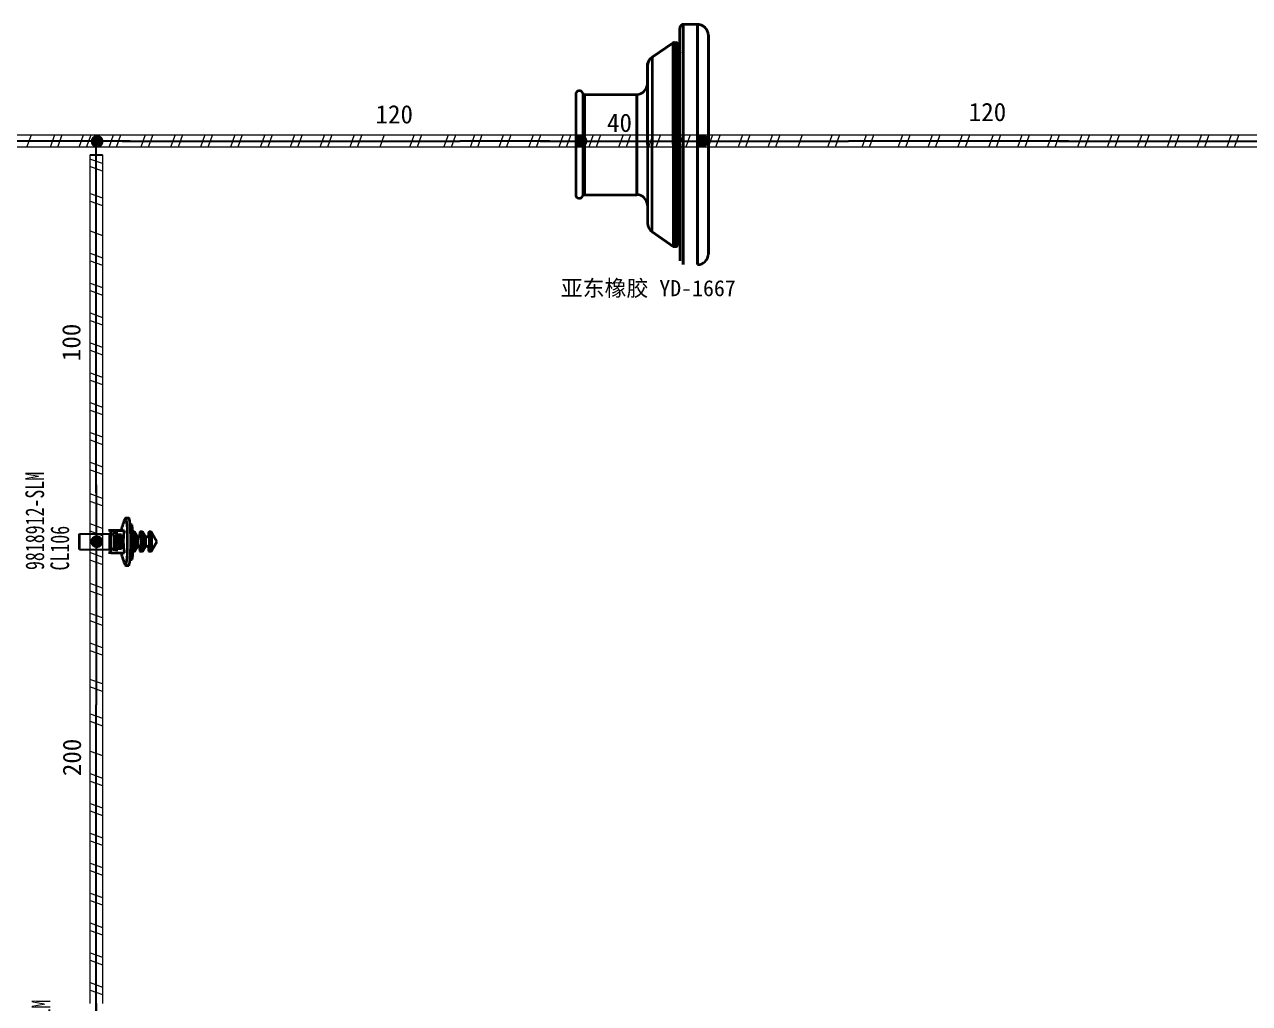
# Model space of a CAD drawing. Header units: millimetres. Extents: x 17 to 3784, y 12 to 1382.
# Drawn here: x 1559.3 to 1655.9, y 1014.8 to 1092 of the extents above; entities that cross this region are included whole.
import ezdxf

# ---------------------------------------------------------------- set-up
doc = ezdxf.new("R2010")
doc.units = ezdxf.units.MM
doc.layers.add('ENT', color=7, linetype='Continuous', lineweight=18)
doc.layers.add('粗实线层', color=7, linetype='Continuous', lineweight=35)
doc.styles.add('FangSong_GB2312_Style', font='simfang.ttf')
doc.styles.add('foton', font='', dxfattribs={"width": 0.7})
doc.styles.get('foton').set_extended_font_data('宋体')

msp = doc.modelspace()

# ---------------------------------------------------------------- hatches: boundary and pattern name
h = msp.add_hatch(color=0)
edge = h.paths.add_edge_path(flags=0)
edge.add_arc((1565.026, 1082.761), 0.507, 180, 540)
h = msp.add_hatch(color=0)
edge = h.paths.add_edge_path(flags=0)
edge.add_arc((1603.169, 1082.791), 0.507, 180, 540)
h = msp.add_hatch(color=0)
edge = h.paths.add_edge_path(flags=0)
edge.add_arc((1612.742, 1082.807), 0.507, 180, 540)
h = msp.add_hatch(color=0)
edge = h.paths.add_edge_path(flags=0)
edge.add_arc((1564.998, 1051.205), 0.507, 180, 540)

# ---------------------------------------------------------------- linework, layer by layer
at = {"color": 7, "lineweight": 35}
for p, q in [((1610.947, 1082.514), (1610.947, 1091.696)), ((1611.229, 1091.979), (1611.229, 1082.514)), ((1611.229, 1082.514), (1611.229, 1091.979)), ((1612.359, 1091.979), (1612.359, 1082.514)), ((1612.359, 1082.514), (1612.359, 1091.979)), ((1613.207, 1082.514), (1613.207, 1091.131)), ((1613.207, 1082.514), (1613.207, 1091.131)), ((1613.207, 1082.514), (1613.207, 1091.131)), ((1610.443, 1082.514), (1610.443, 1090.541)), ((1610.443, 1082.514), (1610.443, 1090.541)), ((1610.523, 1082.514), (1610.523, 1090.566)), ((1610.523, 1090.566), (1610.523, 1082.514)), ((1610.664, 1082.514), (1610.664, 1090.566)), ((1610.664, 1090.566), (1610.664, 1082.514)), ((1610.803, 1082.514), (1610.803, 1090.452)), ((1610.803, 1090.452), (1610.803, 1082.514)), ((1608.775, 1089.406), (1608.775, 1082.514)), ((1608.775, 1089.406), (1608.775, 1082.514)), ((1611.229, 1082.514), (1611.229, 1089.718)), ((1608.404, 1082.514), (1608.404, 1088.705)), ((1608.404, 1088.705), (1608.404, 1082.514)), ((1613.207, 1088.73), (1613.207, 1082.514)), ((1613.207, 1088.73), (1613.207, 1082.514)), ((1613.207, 1088.73), (1613.207, 1082.514)), ((1608.404, 1082.514), (1608.404, 1076.323)), ((1608.404, 1082.514), (1608.404, 1076.323)), ((1608.775, 1075.623), (1608.775, 1082.514)), ((1608.775, 1075.623), (1608.775, 1082.514)), ((1610.443, 1082.514), (1610.443, 1074.487)), ((1610.443, 1082.514), (1610.443, 1074.487)), ((1610.523, 1082.514), (1610.523, 1074.462)), ((1610.523, 1074.462), (1610.523, 1082.514)), ((1610.664, 1082.514), (1610.664, 1074.462)), ((1610.664, 1074.462), (1610.664, 1082.514)), ((1610.803, 1082.514), (1610.803, 1074.576)), ((1610.803, 1074.576), (1610.803, 1082.514)), ((1610.947, 1082.514), (1610.947, 1073.332)), ((1611.229, 1073.05), (1611.229, 1082.514)), ((1611.229, 1082.514), (1611.229, 1073.05)), ((1611.229, 1082.514), (1611.229, 1075.31)), ((1612.359, 1073.05), (1612.359, 1082.514)), ((1612.359, 1082.514), (1612.359, 1073.05)), ((1613.207, 1076.299), (1613.207, 1082.514)), ((1613.207, 1076.299), (1613.207, 1082.514)), ((1613.207, 1082.514), (1613.207, 1073.897)), ((1613.207, 1076.299), (1613.207, 1082.514)), ((1613.207, 1082.514), (1613.207, 1073.897)), ((1613.207, 1082.514), (1613.207, 1073.897))]:
    msp.add_line(p, q, dxfattribs=at)
at = {"color": 7, "lineweight": 35, "ltscale": 0.1}
msp.add_line((1612.359, 1091.979), (1611.229, 1091.979), dxfattribs=at)
msp.add_line((1612.359, 1091.979), (1611.229, 1091.979), dxfattribs=at)
msp.add_line((1612.359, 1091.979), (1611.229, 1091.979), dxfattribs=at)
at = {"color": 7, "lineweight": 35, "ltscale": 0.2125}
for p, q in [((1613.207, 1091.131), (1613.207, 1088.73)), ((1613.207, 1088.73), (1613.207, 1091.131)), ((1613.207, 1073.897), (1613.207, 1076.299)), ((1613.207, 1076.299), (1613.207, 1073.897))]:
    msp.add_line(p, q, dxfattribs=at)
at = {"color": 7, "lineweight": 35, "ltscale": 0.178626}
for p, q in [((1610.443, 1090.541), (1608.775, 1089.406)), ((1608.775, 1089.406), (1610.443, 1090.541)), ((1610.443, 1090.541), (1608.775, 1089.406)), ((1608.775, 1075.623), (1610.443, 1074.487)), ((1610.443, 1074.487), (1608.775, 1075.623))]:
    msp.add_line(p, q, dxfattribs=at)
at = {"color": 7, "lineweight": 35, "ltscale": 0.0125}
for p, q in [((1610.523, 1090.566), (1610.664, 1090.566)), ((1610.523, 1090.566), (1610.664, 1090.566)), ((1610.523, 1090.566), (1610.664, 1090.566)), ((1610.523, 1074.462), (1610.664, 1074.462)), ((1610.523, 1074.462), (1610.664, 1074.462))]:
    msp.add_line(p, q, dxfattribs=at)
at = {"color": 7, "lineweight": 35, "ltscale": 0.066144}
for p, q in [((1610.803, 1090.452), (1610.947, 1089.718)), ((1610.947, 1089.718), (1610.803, 1090.452)), ((1610.803, 1090.452), (1610.947, 1089.718)), ((1610.803, 1074.576), (1610.947, 1075.31)), ((1610.947, 1075.31), (1610.803, 1074.576)), ((1610.803, 1074.576), (1610.947, 1075.31))]:
    msp.add_line(p, q, dxfattribs=at)
at = {"color": 7, "lineweight": 35, "ltscale": 0.35}
for p, q in [((1602.754, 1086.469), (1602.754, 1082.514)), ((1602.754, 1086.469), (1602.754, 1082.514)), ((1603.436, 1086.469), (1603.436, 1082.514)), ((1603.436, 1082.514), (1603.436, 1086.469)), ((1607.556, 1082.514), (1607.556, 1086.469)), ((1607.556, 1086.469), (1607.556, 1082.514)), ((1602.754, 1082.514), (1602.754, 1078.559)), ((1602.754, 1082.514), (1602.754, 1078.559)), ((1603.436, 1082.514), (1603.436, 1078.559)), ((1603.436, 1078.559), (1603.436, 1082.514)), ((1607.556, 1078.559), (1607.556, 1082.514)), ((1607.556, 1082.514), (1607.556, 1078.559))]:
    msp.add_line(p, q, dxfattribs=at)
at = {"color": 7, "lineweight": 35, "ltscale": 0.358334}
for p, q in [((1603.302, 1086.564), (1603.302, 1082.514)), ((1603.302, 1086.564), (1603.302, 1082.514)), ((1603.302, 1082.514), (1603.302, 1078.465)), ((1603.302, 1082.514), (1603.302, 1078.465))]:
    msp.add_line(p, q, dxfattribs=at)
at = {"color": 7, "lineweight": 35, "ltscale": 0.364645}
for p, q in [((1603.436, 1086.469), (1607.556, 1086.469)), ((1603.436, 1078.559), (1607.556, 1078.559))]:
    msp.add_line(p, q, dxfattribs=at)
at = {"color": 0}
for p, q in [((1564.47, 1081.703), (1565.447, 1081.703)), ((1563.631, 1051.811), (1566.021, 1051.811)), ((1563.631, 1050.589), (1566.021, 1050.592))]:
    msp.add_line(p, q, dxfattribs=at)
at = {"color": 0, "lineweight": 35, "ltscale": 0.027679}
for p, q in [((1567.268, 1053.085), (1567.514, 1053.085)), ((1567.268, 1049.32), (1567.514, 1049.32))]:
    msp.add_line(p, q, dxfattribs=at)
at = {"color": 0, "lineweight": 35, "ltscale": 0.137499}
for p, q in [((1563.631, 1050.589), (1563.631, 1051.811)), ((1566.021, 1050.592), (1566.021, 1051.811))]:
    msp.add_line(p, q, dxfattribs=at)
at = {"color": 0, "lineweight": 35, "ltscale": 0.021804}
for p, q in [((1566.108, 1052.084), (1565.915, 1052.092)), ((1566.467, 1051.76), (1566.66, 1051.752)), ((1566.466, 1050.564), (1566.659, 1050.556)), ((1566.467, 1050.653), (1566.66, 1050.644)), ((1566.753, 1050.653), (1566.946, 1050.644)), ((1566.108, 1050.312), (1565.915, 1050.32))]:
    msp.add_line(p, q, dxfattribs=at)
at = {"color": 0, "lineweight": 35, "ltscale": 0.113794}
msp.add_line((1566.924, 1052.092), (1565.915, 1052.092), dxfattribs=at)
at = {"color": 0, "lineweight": 35, "ltscale": 0.120856}
for p, q in [((1566.108, 1052.084), (1567.179, 1052.084)), ((1566.108, 1050.312), (1567.179, 1050.312))]:
    msp.add_line(p, q, dxfattribs=at)
at = {"color": 0, "lineweight": 35, "ltscale": 0.199999}
msp.add_line((1566.108, 1050.312), (1566.108, 1052.084), dxfattribs=at)
at = {"color": 0, "lineweight": 35, "ltscale": 0.015}
msp.add_line((1566.241, 1051.84), (1566.241, 1051.708), dxfattribs=at)
at = {"color": 0, "lineweight": 35, "ltscale": 0.047321}
for p, q in [((1566.66, 1051.84), (1566.241, 1051.84)), ((1566.659, 1050.556), (1566.24, 1050.556))]:
    msp.add_line(p, q, dxfattribs=at)
at = {"color": 0, "lineweight": 35, "ltscale": 0.012463}
msp.add_line((1566.241, 1051.712), (1566.351, 1051.708), dxfattribs=at)
at = {"color": 0, "lineweight": 35, "ltscale": 0.012451}
for p, q in [((1566.241, 1051.708), (1566.351, 1051.708)), ((1566.675, 1051.64), (1566.786, 1051.64)), ((1566.24, 1050.689), (1566.351, 1050.689)), ((1566.675, 1050.754), (1566.785, 1050.754))]:
    msp.add_line(p, q, dxfattribs=at)
at = {"color": 0, "lineweight": 35, "ltscale": 0.114999}
msp.add_line((1566.351, 1051.708), (1566.351, 1050.689), dxfattribs=at)
at = {"color": 0, "lineweight": 35, "ltscale": 0.009064}
msp.add_line((1566.467, 1051.76), (1566.467, 1051.84), dxfattribs=at)
at = {"color": 0, "lineweight": 35, "ltscale": 0.1}
for p, q in [((1566.475, 1050.755), (1566.476, 1051.641)), ((1566.869, 1050.758), (1566.869, 1051.644))]:
    msp.add_line(p, q, dxfattribs=at)
at = {"color": 0, "lineweight": 35, "ltscale": 0.018183}
msp.add_line((1566.637, 1051.642), (1566.476, 1051.641), dxfattribs=at)
at = {"color": 0, "lineweight": 35, "ltscale": 0.000439867}
msp.add_line((1566.476, 1051.641), (1566.479, 1051.641), dxfattribs=at)
at = {"color": 0, "lineweight": 35, "ltscale": 0.019922}
for p, q in [((1566.479, 1051.641), (1566.656, 1051.641)), ((1566.479, 1050.755), (1566.656, 1050.755))]:
    msp.add_line(p, q, dxfattribs=at)
at = {"color": 0, "lineweight": 35, "ltscale": 0.099999}
for p, q in [((1566.479, 1050.755), (1566.479, 1051.641)), ((1566.656, 1050.755), (1566.656, 1051.641))]:
    msp.add_line(p, q, dxfattribs=at)
at = {"color": 0, "lineweight": 35, "ltscale": 0.002853}
msp.add_line((1566.611, 1051.643), (1566.637, 1051.642), dxfattribs=at)
at = {"color": 0, "lineweight": 35, "ltscale": 0.023842}
msp.add_line((1566.831, 1051.646), (1566.62, 1051.643), dxfattribs=at)
at = {"color": 0, "lineweight": 35, "ltscale": 0.002181}
for p, q in [((1566.656, 1051.641), (1566.675, 1051.64)), ((1566.656, 1050.755), (1566.675, 1050.754))]:
    msp.add_line(p, q, dxfattribs=at)
at = {"color": 0, "lineweight": 35, "ltscale": 0.010001}
for p, q in [((1566.66, 1051.752), (1566.66, 1051.84)), ((1566.659, 1050.556), (1566.66, 1050.644))]:
    msp.add_line(p, q, dxfattribs=at)
at = {"color": 0, "lineweight": 35, "ltscale": 0.032379}
msp.add_line((1566.947, 1051.752), (1566.66, 1051.752), dxfattribs=at)
at = {"color": 0, "lineweight": 35, "ltscale": 0.099998}
for p, q in [((1566.675, 1050.754), (1566.675, 1051.64)), ((1566.785, 1050.754), (1566.786, 1051.64))]:
    msp.add_line(p, q, dxfattribs=at)
at = {"color": 0, "lineweight": 35, "ltscale": 0.012045}
msp.add_line((1566.754, 1051.752), (1566.754, 1051.645), dxfattribs=at)
at = {"color": 0, "lineweight": 35, "ltscale": 0.001513}
msp.add_line((1566.786, 1051.64), (1566.772, 1051.643), dxfattribs=at)
at = {"color": 0, "lineweight": 35, "ltscale": 0.010273}
msp.add_line((1566.778, 1051.643), (1566.869, 1051.644), dxfattribs=at)
at = {"color": 0, "lineweight": 35, "ltscale": 0.004356}
msp.add_line((1566.869, 1051.644), (1566.831, 1051.646), dxfattribs=at)
at = {"color": 0, "lineweight": 35, "ltscale": 0.124999}
msp.add_line((1566.947, 1051.752), (1566.946, 1050.644), dxfattribs=at)
at = {"color": 0, "lineweight": 35, "ltscale": 0.02207}
for p, q in [((1567.87, 1051.583), (1567.674, 1051.583)), ((1567.87, 1050.821), (1567.674, 1050.821))]:
    msp.add_line(p, q, dxfattribs=at)
at = {"color": 0, "lineweight": 35, "ltscale": 0.018536}
msp.add_line((1567.975, 1051.977), (1567.811, 1051.977), dxfattribs=at)
at = {"color": 0, "lineweight": 35, "ltscale": 0.051178}
msp.add_line((1568.216, 1051.579), (1567.985, 1051.969), dxfattribs=at)
at = {"color": 0, "lineweight": 35, "ltscale": 0.029858}
for p, q in [((1568.478, 1051.583), (1568.214, 1051.583)), ((1568.478, 1050.821), (1568.214, 1050.821))]:
    msp.add_line(p, q, dxfattribs=at)
at = {"color": 0, "lineweight": 35, "ltscale": 0.019769}
for p, q in [((1568.595, 1051.978), (1568.419, 1051.978)), ((1568.595, 1050.427), (1568.419, 1050.427))]:
    msp.add_line(p, q, dxfattribs=at)
at = {"color": 0, "lineweight": 35, "ltscale": 0.051179}
for p, q in [((1568.835, 1051.579), (1568.604, 1051.969)), ((1568.835, 1050.825), (1568.604, 1050.435))]:
    msp.add_line(p, q, dxfattribs=at)
at = {"color": 0, "lineweight": 35, "ltscale": 0.032245}
for p, q in [((1569.119, 1051.583), (1568.833, 1051.583)), ((1569.119, 1050.821), (1568.833, 1050.821))]:
    msp.add_line(p, q, dxfattribs=at)
at = {"color": 0, "lineweight": 35, "ltscale": 0.017883}
for p, q in [((1569.277, 1051.978), (1569.119, 1051.978)), ((1569.277, 1050.427), (1569.119, 1050.427))]:
    msp.add_line(p, q, dxfattribs=at)
at = {"color": 0, "lineweight": 35, "ltscale": 0.10061}
msp.add_line((1569.741, 1051.202), (1569.287, 1051.969), dxfattribs=at)
at = {"color": 0, "lineweight": 35, "ltscale": 0.014999}
msp.add_line((1566.24, 1050.689), (1566.24, 1050.556), dxfattribs=at)
at = {"color": 0, "lineweight": 35, "ltscale": 0.025537}
msp.add_line((1566.466, 1050.564), (1566.24, 1050.564), dxfattribs=at)
at = {"color": 0, "lineweight": 35, "ltscale": 0.01}
msp.add_line((1566.466, 1050.564), (1566.467, 1050.653), dxfattribs=at)
at = {"color": 0, "lineweight": 35, "ltscale": 0.032373}
for p, q in [((1566.753, 1050.653), (1566.467, 1050.653)), ((1566.946, 1050.644), (1566.66, 1050.644))]:
    msp.add_line(p, q, dxfattribs=at)
at = {"color": 0, "lineweight": 35, "ltscale": 0.000439834}
msp.add_line((1566.475, 1050.755), (1566.479, 1050.755), dxfattribs=at)
at = {"color": 0, "lineweight": 35, "ltscale": 0.01149}
msp.add_line((1566.753, 1050.754), (1566.753, 1050.653), dxfattribs=at)
at = {"color": 0, "lineweight": 35, "ltscale": 0.009468}
msp.add_line((1566.785, 1050.757), (1566.869, 1050.758), dxfattribs=at)
at = {"color": 0, "lineweight": 35, "ltscale": 0.051177}
msp.add_line((1568.216, 1050.825), (1567.985, 1050.435), dxfattribs=at)
at = {"color": 0, "lineweight": 35, "ltscale": 0.100609}
msp.add_line((1569.741, 1051.202), (1569.287, 1050.435), dxfattribs=at)
at = {"color": 0, "lineweight": 35, "ltscale": 0.01853}
msp.add_line((1567.975, 1050.427), (1567.811, 1050.427), dxfattribs=at)
at = {"color": 7, "lineweight": 35}
for points in [[(1611.229, 1091.979), (1611.164, 1091.97), (1611.102, 1091.945), (1611.032, 1091.892), (1610.979, 1091.821), (1610.955, 1091.761), (1610.947, 1091.696)], [(1613.207, 1091.131), (1613.2, 1091.23), (1613.181, 1091.327), (1613.149, 1091.422), (1613.107, 1091.512), (1613.007, 1091.658), (1612.881, 1091.783), (1612.734, 1091.881), (1612.644, 1091.923), (1612.55, 1091.954), (1612.455, 1091.972), (1612.359, 1091.979)], [(1608.404, 1088.705), (1608.416, 1088.842), (1608.45, 1088.975), (1608.504, 1089.101), (1608.578, 1089.217), (1608.668, 1089.319), (1608.775, 1089.406)]]:
    msp.add_lwpolyline(points, dxfattribs=at)
at = {"color": 0, "linetype": 'Continuous', "lineweight": 13}
for points in [[(1567.609, 1082.79), (1550.278, 1082.79)], [(1591.302, 1082.79), (1567.791, 1082.79)], [(1564.96, 1079.357), (1564.96, 1055.847)], [(1564.96, 1055.665), (1564.96, 1038.333)], [(1564.96, 1038.333), (1564.96, 1014.823)]]:
    msp.add_lwpolyline(points, dxfattribs=at)
at = {"color": 0, "linetype": 'Continuous', "lineweight": 25}
for points in [[(1567.618, 1082.79), (1550.278, 1082.79)], [(1564.96, 1055.061), (1564.96, 1082.782)], [(1567.006, 1082.79), (1593.628, 1082.79)], [(1564.96, 1055.673), (1564.96, 1038.333)], [(1564.96, 1014.037), (1564.96, 1038.333)], [(1564.958, 1014.794), (1564.958, 997.454)]]:
    msp.add_lwpolyline(points, dxfattribs=at)
at = {"color": 0, "linetype": 'Continuous', "lineweight": 0}
for points in [[(1558.194, 1083.281), (1560.549, 1083.281)], [(1559.489, 1082.3), (1559.842, 1083.281)], [(1560.549, 1083.281), (1562.903, 1083.281)], [(1561.343, 1082.319), (1561.696, 1083.3)], [(1561.931, 1082.319), (1562.284, 1083.3)], [(1562.903, 1083.281), (1565.258, 1083.281)], [(1563.609, 1082.3), (1563.963, 1083.281)], [(1564.198, 1082.3), (1564.551, 1083.281)], [(1565.258, 1083.281), (1568.155, 1083.281)], [(1565.964, 1082.3), (1566.317, 1083.281)], [(1566.552, 1082.3), (1566.906, 1083.281)], [(1567.758, 1083.279), (1570.113, 1083.28)], [(1568.818, 1083.28), (1568.465, 1082.299)], [(1569.406, 1083.28), (1569.053, 1082.299)], [(1570.113, 1083.279), (1572.467, 1083.28)], [(1571.172, 1083.28), (1570.819, 1082.299)], [(1571.761, 1083.28), (1571.407, 1082.299)], [(1572.467, 1083.279), (1574.821, 1083.28)], [(1573.526, 1083.28), (1573.173, 1082.299)], [(1574.115, 1083.28), (1573.762, 1082.299)], [(1574.821, 1083.279), (1577.176, 1083.28)], [(1575.881, 1083.28), (1575.528, 1082.299)], [(1576.469, 1083.28), (1576.116, 1082.299)], [(1577.176, 1083.279), (1579.53, 1083.28)], [(1578.235, 1083.28), (1577.882, 1082.299)], [(1560.549, 1082.3), (1558.194, 1082.3)], [(1562.903, 1082.3), (1560.549, 1082.3)], [(1565.258, 1082.3), (1562.903, 1082.3)], [(1564.47, 1079.357), (1564.47, 1081.711)], [(1567.898, 1082.3), (1565.258, 1082.3)], [(1565.451, 1081.711), (1565.451, 1079.357)], [(1570.113, 1082.301), (1567.758, 1082.299)], [(1572.467, 1082.301), (1570.113, 1082.299)], [(1574.821, 1082.301), (1572.467, 1082.299)], [(1577.176, 1082.301), (1574.821, 1082.299)], [(1579.53, 1082.301), (1577.176, 1082.299)], [(1565.439, 1081.006), (1564.458, 1081.359)], [(1565.439, 1080.417), (1564.458, 1080.77)], [(1564.471, 1077.003), (1564.47, 1079.357)], [(1564.47, 1078.651), (1565.451, 1078.299)], [(1565.45, 1079.357), (1565.451, 1077.003)], [(1564.47, 1078.062), (1565.451, 1077.709)], [(1564.471, 1074.648), (1564.47, 1077.003)], [(1565.45, 1077.003), (1565.451, 1074.648)], [(1564.47, 1075.708), (1565.451, 1075.355)], [(1564.471, 1072.294), (1564.47, 1074.648)], [(1564.47, 1073.942), (1565.451, 1073.589)], [(1565.45, 1074.648), (1565.451, 1072.294)], [(1564.47, 1073.354), (1565.451, 1073)], [(1564.471, 1069.94), (1564.47, 1072.294)], [(1565.45, 1072.294), (1565.451, 1069.94)], [(1564.47, 1071.588), (1565.451, 1071.235)], [(1564.47, 1070.999), (1565.451, 1070.646)], [(1564.471, 1067.585), (1564.47, 1069.94)], [(1565.45, 1069.94), (1565.451, 1067.585)], [(1564.47, 1069.233), (1565.451, 1068.88)], [(1564.47, 1068.645), (1565.451, 1068.292)], [(1564.471, 1065.231), (1564.47, 1067.585)], [(1565.45, 1067.585), (1565.451, 1065.231)], [(1564.47, 1066.879), (1565.451, 1066.526)], [(1564.47, 1066.29), (1565.451, 1065.937)], [(1564.471, 1062.877), (1564.47, 1065.231)], [(1565.45, 1065.231), (1565.451, 1062.877)], [(1564.47, 1064.525), (1565.451, 1064.172)], [(1564.47, 1063.936), (1565.451, 1063.583)], [(1564.471, 1060.522), (1564.47, 1062.877)], [(1564.47, 1062.17), (1565.451, 1061.817)], [(1565.45, 1062.877), (1565.451, 1060.522)], [(1564.47, 1061.582), (1565.451, 1061.229)], [(1564.471, 1058.168), (1564.47, 1060.522)], [(1565.45, 1060.522), (1565.451, 1058.168)], [(1564.47, 1059.816), (1565.451, 1059.463)], [(1564.47, 1059.227), (1565.451, 1058.874)], [(1564.471, 1055.814), (1564.47, 1058.168)], [(1564.47, 1057.462), (1565.451, 1057.108)], [(1565.45, 1058.168), (1565.451, 1055.814)], [(1564.47, 1056.873), (1565.451, 1056.52)], [(1564.469, 1053.313), (1564.469, 1056.211)], [(1565.45, 1055.953), (1565.45, 1053.313)], [(1565.45, 1054.608), (1564.469, 1054.961)], [(1565.45, 1054.019), (1564.469, 1054.372)], [(1564.469, 1050.959), (1564.469, 1053.313)], [(1565.45, 1052.253), (1564.469, 1052.607)], [(1565.45, 1053.313), (1565.45, 1050.959)], [(1565.45, 1051.665), (1564.469, 1052.018)], [(1564.469, 1048.604), (1564.469, 1050.959)], [(1565.45, 1050.959), (1565.45, 1048.604)], [(1565.431, 1049.987), (1564.45, 1050.34)], [(1565.431, 1049.398), (1564.45, 1049.751)], [(1564.469, 1046.25), (1564.469, 1048.604)], [(1565.45, 1048.604), (1565.45, 1046.25)], [(1565.45, 1047.545), (1564.469, 1047.898)], [(1565.45, 1046.956), (1564.469, 1047.309)], [(1564.469, 1043.895), (1564.469, 1046.25)], [(1565.45, 1046.25), (1565.45, 1043.895)], [(1565.45, 1045.19), (1564.469, 1045.544)], [(1565.45, 1044.602), (1564.469, 1044.955)], [(1564.469, 1040.533), (1564.469, 1043.895)], [(1565.45, 1043.895), (1565.45, 1040.452)], [(1565.45, 1042.836), (1564.469, 1043.189)], [(1565.45, 1042.247), (1564.469, 1042.601)], [(1565.438, 1039.982), (1564.457, 1040.335)], [(1564.469, 1038.333), (1564.469, 1040.688)], [(1565.45, 1040.688), (1565.45, 1038.333)], [(1565.438, 1039.393), (1564.457, 1039.747)], [(1564.471, 1035.979), (1564.469, 1038.333)], [(1565.449, 1038.333), (1565.45, 1035.979)], [(1564.469, 1037.627), (1565.45, 1037.275)], [(1564.469, 1037.038), (1565.45, 1036.685)], [(1564.471, 1033.625), (1564.469, 1035.979)], [(1565.449, 1035.979), (1565.45, 1033.625)], [(1564.469, 1034.684), (1565.45, 1034.331)], [(1564.471, 1031.27), (1564.469, 1033.625)], [(1565.449, 1033.625), (1565.45, 1031.27)], [(1564.469, 1032.918), (1565.45, 1032.565)], [(1564.469, 1032.33), (1565.45, 1031.977)], [(1564.471, 1028.916), (1564.469, 1031.27)], [(1565.449, 1031.27), (1565.45, 1028.916)], [(1564.469, 1030.564), (1565.45, 1030.211)], [(1564.469, 1029.975), (1565.45, 1029.622)], [(1564.471, 1026.562), (1564.469, 1028.916)], [(1565.449, 1028.916), (1565.45, 1026.562)], [(1564.469, 1028.21), (1565.45, 1027.856)], [(1564.469, 1027.621), (1565.45, 1027.268)], [(1564.471, 1024.207), (1564.469, 1026.562)], [(1565.449, 1026.562), (1565.45, 1024.207)], [(1564.469, 1025.855), (1565.45, 1025.502)], [(1564.469, 1025.267), (1565.45, 1024.913)], [(1564.471, 1021.853), (1564.469, 1024.207)], [(1564.469, 1023.501), (1565.45, 1023.148)], [(1565.449, 1024.207), (1565.45, 1021.853)], [(1564.469, 1022.912), (1565.45, 1022.559)], [(1564.471, 1019.498), (1564.469, 1021.853)], [(1565.449, 1021.853), (1565.45, 1019.498)], [(1564.469, 1021.147), (1565.45, 1020.793)], [(1564.469, 1020.558), (1565.45, 1020.205)], [(1564.471, 1017.144), (1564.469, 1019.498)], [(1564.469, 1018.792), (1565.45, 1018.439)], [(1565.449, 1019.498), (1565.45, 1017.144)], [(1564.469, 1018.204), (1565.45, 1017.85)], [(1564.471, 1014.79), (1564.469, 1017.144)], [(1565.449, 1017.144), (1565.45, 1014.79)], [(1564.469, 1016.438), (1565.45, 1016.085)], [(1564.469, 1015.849), (1565.45, 1015.496)]]:
    msp.add_lwpolyline(points, dxfattribs=at)
at = {"color": 7, "linetype": 'Continuous', "lineweight": 0}
for points in [[(1578.824, 1083.28), (1578.471, 1082.299)], [(1579.53, 1083.279), (1581.884, 1083.28)], [(1580.589, 1083.28), (1580.236, 1082.299)], [(1581.178, 1083.28), (1580.825, 1082.299)], [(1581.884, 1083.279), (1584.239, 1083.28)], [(1582.944, 1083.28), (1582.591, 1082.299)], [(1583.532, 1083.28), (1583.179, 1082.299)], [(1584.239, 1083.279), (1586.593, 1083.28)], [(1585.298, 1083.28), (1584.945, 1082.299)], [(1585.887, 1083.28), (1585.534, 1082.299)], [(1586.593, 1083.279), (1588.947, 1083.28)], [(1587.653, 1083.28), (1587.299, 1082.299)], [(1588.947, 1083.279), (1591.302, 1083.28)], [(1590.007, 1083.28), (1589.654, 1082.299)], [(1590.595, 1083.28), (1590.244, 1082.299)], [(1591.302, 1083.28), (1593.656, 1083.28)], [(1592.362, 1082.312), (1592.715, 1083.292)], [(1592.95, 1082.312), (1593.304, 1083.292)], [(1593.65, 1083.279), (1596.005, 1083.279)], [(1594.444, 1082.318), (1594.797, 1083.299)], [(1595.033, 1082.318), (1595.386, 1083.299)], [(1596.005, 1083.279), (1598.359, 1083.279)], [(1596.711, 1082.298), (1597.064, 1083.279)], [(1597.3, 1082.298), (1597.653, 1083.279)], [(1598.359, 1083.279), (1600.713, 1083.279)], [(1599.065, 1082.298), (1599.419, 1083.279)], [(1599.654, 1082.298), (1600.007, 1083.279)], [(1600.713, 1083.278), (1603.067, 1083.279)], [(1601.772, 1083.279), (1601.419, 1082.298)], [(1602.361, 1083.279), (1602.008, 1082.298)], [(1603.067, 1083.278), (1605.421, 1083.279)], [(1604.127, 1083.279), (1603.773, 1082.298)], [(1604.715, 1083.279), (1604.362, 1082.298)], [(1605.421, 1083.278), (1607.776, 1083.279)], [(1606.481, 1083.279), (1606.128, 1082.298)], [(1607.069, 1083.279), (1606.716, 1082.298)], [(1607.776, 1083.278), (1610.13, 1083.279)], [(1608.835, 1083.279), (1608.482, 1082.298)], [(1609.424, 1083.279), (1609.071, 1082.298)], [(1610.13, 1083.278), (1612.484, 1083.279)], [(1611.19, 1083.279), (1610.836, 1082.298)], [(1611.778, 1083.279), (1611.425, 1082.298)], [(1612.484, 1083.278), (1614.839, 1083.279)], [(1613.544, 1083.279), (1613.191, 1082.298)], [(1614.133, 1083.279), (1613.779, 1082.298)], [(1614.839, 1083.278), (1617.193, 1083.279)], [(1615.898, 1083.279), (1615.545, 1082.298)], [(1616.487, 1083.279), (1616.134, 1082.298)], [(1617.193, 1083.278), (1619.548, 1083.279)], [(1618.253, 1083.279), (1617.899, 1082.298)], [(1618.841, 1083.279), (1618.488, 1082.298)], [(1619.548, 1083.278), (1621.902, 1083.279)], [(1620.607, 1083.279), (1620.254, 1082.298)], [(1621.902, 1083.278), (1624.256, 1083.279)], [(1622.961, 1083.279), (1622.608, 1082.298)], [(1623.55, 1083.279), (1623.198, 1082.298)], [(1624.256, 1083.279), (1626.611, 1083.279)], [(1625.316, 1082.31), (1625.669, 1083.291)], [(1625.905, 1082.31), (1626.258, 1083.291)], [(1626.456, 1083.279), (1629.818, 1083.279)], [(1628.17, 1082.298), (1628.523, 1083.279)], [(1628.759, 1082.298), (1629.112, 1083.279)], [(1629.818, 1083.279), (1632.173, 1083.279)], [(1630.525, 1082.298), (1630.878, 1083.279)], [(1631.113, 1082.298), (1631.466, 1083.279)], [(1632.173, 1083.279), (1634.527, 1083.279)], [(1632.879, 1082.298), (1633.232, 1083.279)], [(1633.468, 1082.298), (1633.821, 1083.279)], [(1634.527, 1083.279), (1636.881, 1083.279)], [(1635.321, 1082.318), (1635.674, 1083.299)], [(1635.91, 1082.318), (1636.263, 1083.299)], [(1636.881, 1083.279), (1639.236, 1083.279)], [(1637.588, 1082.298), (1637.941, 1083.279)], [(1638.176, 1082.298), (1638.529, 1083.279)], [(1639.236, 1083.279), (1641.59, 1083.279)], [(1639.942, 1082.298), (1640.295, 1083.279)], [(1640.531, 1082.298), (1640.884, 1083.279)], [(1641.592, 1083.275), (1643.946, 1083.277)], [(1642.651, 1083.277), (1642.298, 1082.296)], [(1643.24, 1083.277), (1642.887, 1082.296)], [(1643.946, 1083.275), (1646.301, 1083.277)], [(1645.006, 1083.277), (1644.652, 1082.296)], [(1645.594, 1083.277), (1645.241, 1082.296)], [(1646.301, 1083.275), (1648.655, 1083.277)], [(1647.36, 1083.277), (1647.007, 1082.296)], [(1647.949, 1083.277), (1647.595, 1082.296)], [(1648.655, 1083.275), (1651.009, 1083.277)], [(1649.714, 1083.277), (1649.361, 1082.296)], [(1650.303, 1083.277), (1649.95, 1082.296)], [(1651.009, 1083.275), (1653.364, 1083.277)], [(1652.069, 1083.277), (1651.716, 1082.296)], [(1652.657, 1083.277), (1652.304, 1082.296)], [(1653.364, 1083.275), (1655.718, 1083.277)], [(1654.423, 1083.277), (1654.07, 1082.296)], [(1655.012, 1083.277), (1654.658, 1082.296)], [(1655.718, 1083.275), (1658.072, 1083.277)], [(1581.884, 1082.301), (1579.53, 1082.299)], [(1584.239, 1082.301), (1581.884, 1082.299)], [(1586.593, 1082.301), (1584.239, 1082.299)], [(1588.947, 1082.301), (1586.593, 1082.299)], [(1591.302, 1082.301), (1588.947, 1082.299)], [(1593.656, 1082.299), (1591.302, 1082.299)], [(1596.005, 1082.298), (1593.65, 1082.298)], [(1598.359, 1082.298), (1596.005, 1082.298)], [(1600.713, 1082.298), (1598.359, 1082.298)], [(1603.067, 1082.299), (1600.713, 1082.298)], [(1605.421, 1082.299), (1603.067, 1082.298)], [(1607.776, 1082.299), (1605.421, 1082.298)], [(1610.13, 1082.299), (1607.776, 1082.298)], [(1612.484, 1082.299), (1610.13, 1082.298)], [(1614.839, 1082.299), (1612.484, 1082.298)], [(1617.193, 1082.299), (1614.839, 1082.298)], [(1619.548, 1082.299), (1617.193, 1082.298)], [(1621.902, 1082.299), (1619.548, 1082.298)], [(1624.256, 1082.299), (1621.902, 1082.298)], [(1626.611, 1082.298), (1624.256, 1082.298)], [(1629.818, 1082.298), (1626.375, 1082.298)], [(1632.173, 1082.298), (1629.818, 1082.298)], [(1634.527, 1082.298), (1632.173, 1082.298)], [(1636.881, 1082.298), (1634.527, 1082.298)], [(1639.236, 1082.298), (1636.881, 1082.298)], [(1641.59, 1082.298), (1639.236, 1082.298)], [(1643.946, 1082.297), (1641.592, 1082.296)], [(1646.301, 1082.297), (1643.946, 1082.296)], [(1648.655, 1082.297), (1646.301, 1082.296)], [(1651.009, 1082.297), (1648.655, 1082.296)], [(1653.364, 1082.297), (1651.009, 1082.296)], [(1655.718, 1082.297), (1653.364, 1082.296)], [(1658.072, 1082.297), (1655.718, 1082.296)]]:
    msp.add_lwpolyline(points, dxfattribs=at)
at = {"color": 7, "linetype": 'Continuous', "lineweight": 13}
for points in [[(1600.711, 1082.789), (1593.618, 1082.789)], [(1624.256, 1082.789), (1600.746, 1082.789)], [(1641.588, 1082.789), (1624.256, 1082.789)], [(1665.135, 1082.786), (1641.625, 1082.786)]]:
    msp.add_lwpolyline(points, dxfattribs=at)
at = {"color": 7, "linetype": 'Continuous', "lineweight": 25}
for points in [[(1600.72, 1082.789), (1593.618, 1082.789)], [(1599.96, 1082.789), (1624.256, 1082.789)], [(1641.596, 1082.789), (1624.256, 1082.789)], [(1640.839, 1082.786), (1665.135, 1082.786)]]:
    msp.add_lwpolyline(points, dxfattribs=at)
at = {"color": 0, "lineweight": 35}
msp.add_lwpolyline([(1566.923, 1052.09), (1566.923, 1052.089), (1566.924, 1052.089), (1566.931, 1052.089), (1567.179, 1052.084)], dxfattribs=at)
at = {"color": 7, "lineweight": 35}
for centre, radius, start, end in [((1611.229, 1091.696), 0.283, 90.00001, 179.99999), ((1611.229, 1091.696), 0.283, 90.00001, 179.99999), ((1612.359, 1091.131), 0.848, 0, 89.99999), ((1612.359, 1091.131), 0.848, 0, 89.99999), ((1610.523, 1090.425), 0.141, 90.00001, 124.24092), ((1610.523, 1090.424), 0.142, 90.1269, 124.11402), ((1610.523, 1090.425), 0.141, 90.00001, 124.24092), ((1610.664, 1090.425), 0.141, 11.09974, 89.99999), ((1610.66, 1090.42), 0.146, 12.63633, 88.4634), ((1610.664, 1090.425), 0.141, 11.09974, 89.99999), ((1609.252, 1088.705), 0.848, 124.24092, 180), ((1607.556, 1087.317), 0.848, 270, 359.77551), ((1603.036, 1086.469), 0.283, 19.47122, 180), ((1603.436, 1086.611), 0.141, 199.47122, 270), ((1603.036, 1078.559), 0.283, 180, 340.52878), ((1603.436, 1078.418), 0.141, 89.99999, 160.52878), ((1607.556, 1077.711), 0.848, 0.22448, 89.99999), ((1609.252, 1076.323), 0.848, 180, 235.75908), ((1609.252, 1076.323), 0.848, 180, 235.75908), ((1610.523, 1074.603), 0.141, 235.75908, 270), ((1610.523, 1074.603), 0.141, 235.75908, 270), ((1610.664, 1074.603), 0.141, 270, 348.90026), ((1610.664, 1074.603), 0.141, 270, 348.90026), ((1612.359, 1073.897), 0.848, 270, 0), ((1612.359, 1073.897), 0.848, 270, 0)]:
    msp.add_arc(centre, radius, start, end, dxfattribs=at)
at = {"color": 0, "lineweight": 35}
for centre, radius, start, end in [((1571.263, 1051.202), 4.43, 155.32043, 168.44492), ((1571.392, 1051.197), 4.305, 168.10641, 188.06008), ((1571.39, 1051.197), 4.303, 188.06077, 191.8594), ((1571.263, 1051.202), 4.43, 191.59256, 204.68064)]:
    msp.add_arc(centre, radius, start, end, dxfattribs=at)
for centre, major_axis, ratio, start_param, end_param in [((1567.268, 1051.202), (0, -1.883), 0.087133, 3.141614, 3.329066), ((1567.268, 1051.202), (0, -1.883), 0.087133, 1.067052, 3.141614), ((1567.514, 1051.202), (0, 1.883), 0.087133, 4.208645, 6.279441), ((1567.514, 1051.202), (0, -1.883), 0.087133, 3.137849, 3.141636), ((1566.832, 1051.643), (-0.221, 0), 0.00373, 5.995159, 6.283185), ((1566.832, 1051.643), (-0.221, 0), 0.00373, 0, 0.087245), ((1566.994, 1051.643), (-0.221, 0), 0.00373, 6.048679, 6.283185), ((1567.668, 1051.202), (0, -0.381), 0.087133, 0.183505, 2.958112), ((1567.811, 1051.202), (0, -0.775), 0.087133, 3.141552, 4.198784), ((1567.811, 1051.202), (0, -0.775), 0.087133, 2.995504, 3.141552), ((1567.811, 1051.202), (0, -0.775), 0.087133, 0.14609, 2.995504), ((1567.975, 1051.202), (0, -0.775), 0.087133, 2.995504, 3.141552), ((1567.975, 1051.202), (0, -0.775), 0.087133, 0.14609, 2.995504), ((1568.211, 1051.202), (0, -0.381), 0.087133, 0.14609, 2.995504), ((1568.419, 1051.202), (0, -0.775), 0.087133, 3.141552, 4.198784), ((1568.419, 1051.202), (0, -0.775), 0.087133, 2.995504, 3.141552), ((1568.419, 1051.202), (0, -0.775), 0.087133, 0.14609, 2.995504), ((1568.595, 1051.202), (0, -0.775), 0.087133, 2.995504, 3.141552), ((1568.595, 1051.202), (0, -0.775), 0.087133, 0.14609, 2.995504), ((1568.831, 1051.202), (0, -0.381), 0.087133, 0.14609, 2.995504), ((1569.119, 1051.202), (0, -0.775), 0.087133, 3.141552, 4.198784), ((1569.119, 1051.202), (0, -0.775), 0.087133, 6.283145, 9.424737), ((1569.119, 1051.202), (0, -0.381), 0.087133, 1.067052, 3.141552), ((1569.277, 1051.202), (0, -0.775), 0.087133, 2.995504, 3.141552), ((1569.277, 1051.202), (0, -0.775), 0.087133, 0.14609, 2.995504), ((1567.811, 1051.202), (0, -0.775), 0.087133, 5.225993, 6.283145), ((1568.419, 1051.202), (0, -0.775), 0.087133, 5.225993, 6.283145), ((1569.119, 1051.202), (0, -0.775), 0.087133, 5.225993, 6.283145), ((1569.119, 1051.202), (0, -0.381), 0.087133, 6.283145, 7.350238), ((1567.268, 1051.202), (0, 1.883), 0.087133, 3.141636, 4.208645), ((1567.514, 1051.202), (0, -1.883), 0.087133, 0, 1.067052), ((1567.811, 1051.202), (0, -0.775), 0.087133, 6.283145, 6.429275), ((1567.975, 1051.202), (0, -0.775), 0.087133, 6.283145, 6.429275), ((1568.419, 1051.202), (0, -0.775), 0.087133, 6.283145, 6.429275), ((1568.595, 1051.202), (0, -0.775), 0.087133, 6.283145, 6.429275), ((1569.277, 1051.202), (0, -0.775), 0.087133, 6.283145, 6.429275), ((1567.268, 1051.202), (0, 1.883), 0.087133, 2.954112, 3.141636)]:
    msp.add_ellipse(centre, major_axis=major_axis, ratio=ratio, start_param=start_param, end_param=end_param, dxfattribs=at)
at = {"layer": '粗实线层', "color": 0}
for p, q in [((1567.788, 1052.524), (1567.63, 1052.524)), ((1567.623, 1049.796), (1567.797, 1049.796))]:
    msp.add_line(p, q, dxfattribs=at)
msp.add_arc((1557.02, 1051.125), 10.859, 352.96956, 7.40287, dxfattribs=at)

# ---------------------------------------------------------------- texts
at = {"color": 7, "linetype": 'Continuous', "style": 'FangSong_GB2312_Style'}
for s, p in [('120', (1586.972, 1084.176)), ('120', (1633.728, 1084.36)), ('40', (1605.218, 1083.507))]:
    msp.add_text(s, height=1.4467, dxfattribs=at).set_placement(p)
at = {"color": 1, "linetype": 'Continuous', "style": 'FangSong_GB2312_Style'}
msp.add_text('亚东橡胶 YD-1667', height=1.26546, dxfattribs=at).set_placement((1601.574, 1070.557))
at = {"color": 0, "linetype": 'Continuous', "style": 'FangSong_GB2312_Style'}
for s, p in [('100', (1563.713, 1065.436)), ('200', (1563.76, 1032.713))]:
    msp.add_text(s, height=1.4467, rotation=90, dxfattribs=at).set_placement(p)
at = {"layer": 'ENT', "color": 0, "char_height": 1.47221, "width": 159.91709, "attachment_point": 1, "rotation": 90, "style": 'foton'}
for s, insert in [('{\\T1.004;9818912-SLM}', (1559.375, 1048.967)), ('{\\T1.004;CL106}', (1561.346, 1048.932)), ('{\\T1.004;9818912-SLM}', (1559.861, 1007.354))]:
    msp.add_mtext(s, dxfattribs=dict(at, insert=insert))

doc.saveas('drawing.dxf')
